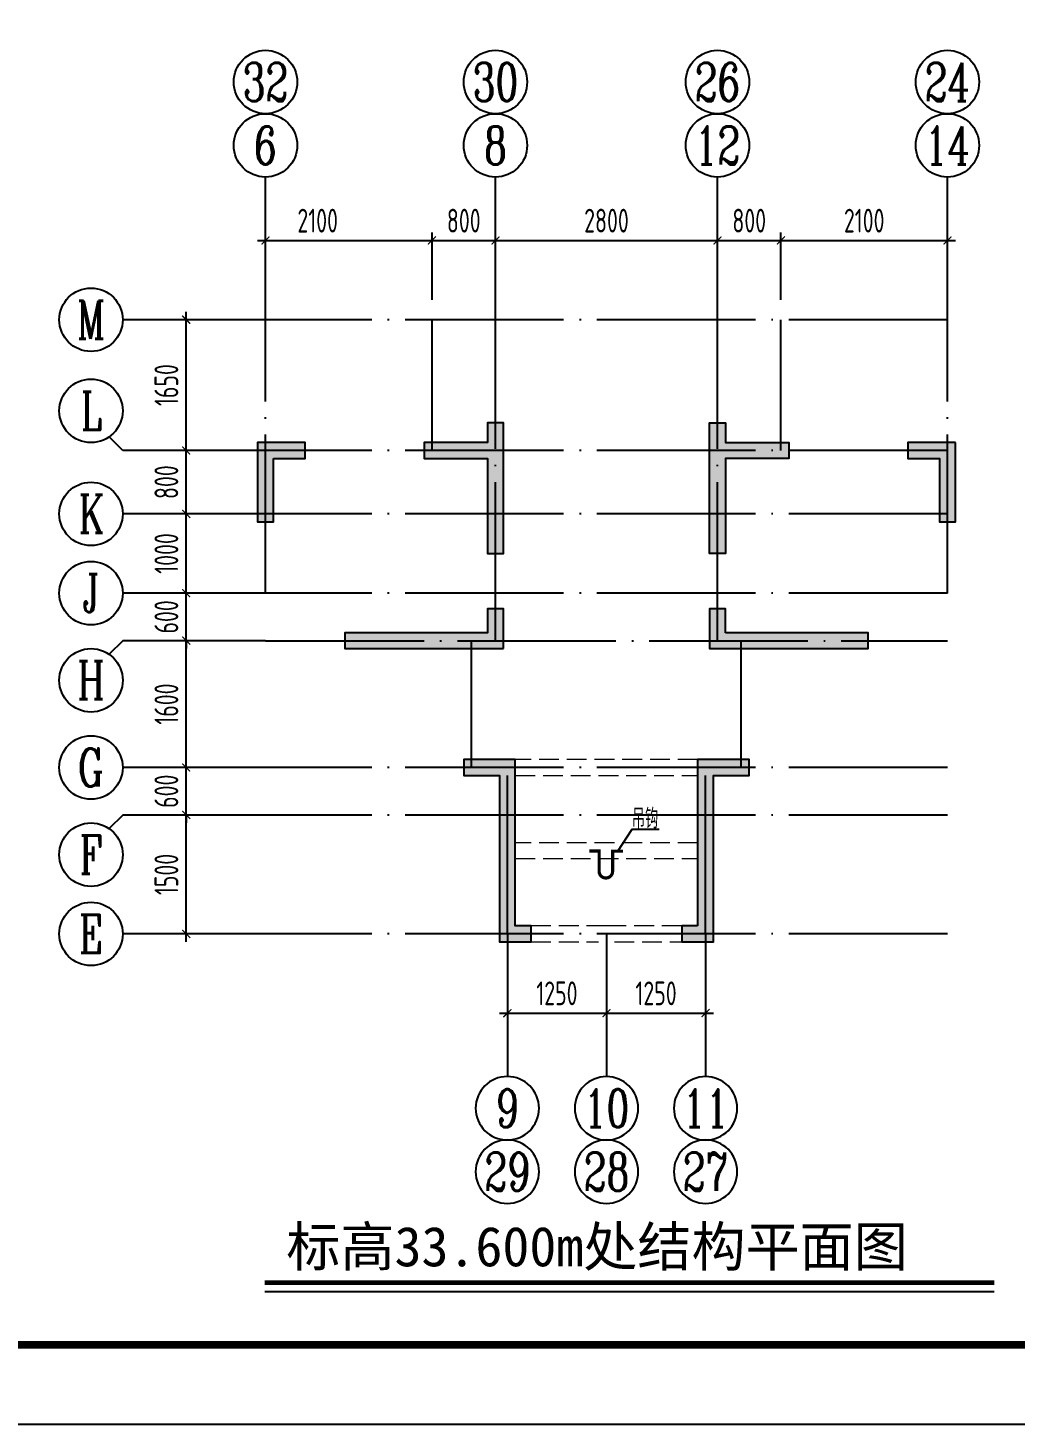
# Model space of a CAD drawing. Extents: x -668857 to 143095, y -247466 to 228182.
# Drawn here: x -168917 to -156469, y -247466 to -229849 of the extents above; entities that cross this region are included whole.
import ezdxf
from ezdxf.enums import TextEntityAlignment as Align

# ---------------------------------------------------------------- set-up
doc = ezdxf.new("R2010")
doc.units = 0
doc.header["$LTSCALE"] = 1000
doc.linetypes.add('DASH', pattern=[0.35, 0.25, -0.1])
doc.linetypes.add('DOTE', pattern=[2.42, 2, -0.2, 0.02, -0.2])
doc.layers.get('0').update_dxf_attribs({"linetype": 'CONTINUOUS'})
doc.layers.get('DEFPOINTS').update_dxf_attribs({"linetype": 'CONTINUOUS'})
for name, color, linetype in [('-TK', 7, 'CONTINUOUS'), ('A-AXIS', 1, 'CONTINUOUS'), ('A-DOTE', 10, 'DOTE'), ('AXIS_NUM', 7, 'CONTINUOUS'), ('DIM', 2, 'CONTINUOUS'), ('S-L主梁线', 4, 'DASH'), ('S-Q墙填充', 252, 'CONTINUOUS'), ('S-Q墙实线', 6, 'CONTINUOUS'), ('S-Y一般标注', 3, 'CONTINUOUS'), ('S-引出线', 40, 'CONTINUOUS'), ('S-文字', 7, 'CONTINUOUS')]:
    doc.layers.add(name, color=color, linetype=linetype)
doc.styles.add('-宋体', font='', dxfattribs={"width": 0.7, "height": 300, "bigfont": '宋体.TTF'})
doc.styles.add('TSSD_Axis', font='complex.shx', dxfattribs={"width": 0.7, "bigfont": 'hztxt.shx'})
doc.styles.add('TSSD_DIMENSION', font='Tssdeng.shx', dxfattribs={"width": 0.7, "bigfont": 'tssdchn.shx'})
doc.styles.get('-宋体').set_extended_font_data('SimSun')
doc.dimstyles.new('TSSD_100_100', dxfattribs={"dimtxt": 300, "dimasz": 100, "dimexe": 100, "dimexo": 250, "dimgap": 100, "dimtad": 1, "dimdec": 0, "dimzin": 0, "dimdsep": 46, "dimtxsty": 'TSSD_DIMENSION', "dimblk": 'ARCHTICK', "dimcen": 0, "dimdle": 100, "dimclrt": 7, "dimadec": 0, "dimazin": 0, "dimtfac": 1, "dimtdec": 0, "dimtix": 1, "dimtmove": 2, "dimatfit": 3, "dimldrblk": 'ARCHTICK', "dimfxl": 0, "dimtolj": 1, "dimtzin": 0, "dimarcsym": 0})

# ---------------------------------------------------------------- blocks, each defined once
blk = doc.blocks.new('A1')
blk.add_lwpolyline([(0, 59400), (0, 0), (84100, 0), (84100, 59400)], close=True)
at = {"const_width": 100}
blk.add_lwpolyline([(2500, 58400), (2500, 1000), (83100, 1000), (83100, 58400)], close=True, dxfattribs=at)
blk = doc.blocks.new('ts_axno')
at = {"color": 0, "linetype": 'ByBlock', "lineweight": -2}
blk.add_circle((0, 0), 0.5, dxfattribs=at)
at = {"color": 0, "linetype": 'ByBlock', "lineweight": -2, "style": 'TSSD_Axis', "width": 0.7}
blk.add_attdef('A', text='', height=0.6, dxfattribs=at).set_placement((0, 0), align=Align.MIDDLE_CENTER)
blk = doc.blocks.new('_ArchTick')
at = {"color": 0, "linetype": 'ByBlock', "const_width": 0.15}
blk.add_lwpolyline([(-0.5, -0.5), (0.5, 0.5)], dxfattribs=at)
blk = doc.blocks.new('*D201')
at = {"layer": 'DEFPOINTS', "color": 0}
for p in [(-152544, -124682), (-154644, -125682), (-152544, -125682)]:
    blk.add_point(p, dxfattribs=at)
at = {"layer": 'S-Y一般标注', "color": 0, "lineweight": -2}
for p, q in [((-154744, -124682), (-152444, -124682)), ((-154644, -125432), (-154644, -124582)), ((-152544, -125432), (-152544, -124582))]:
    blk.add_line(p, q, dxfattribs=at)
at = {"layer": 'S-Y一般标注', "color": 0, "lineweight": -2, "xscale": 100, "yscale": 100, "zscale": 100, "rotation": 180}
blk.add_blockref('_ArchTick', (-154644, -124682), dxfattribs=at)
at = {"layer": 'S-Y一般标注', "color": 0, "lineweight": -2, "xscale": 100, "yscale": 100, "zscale": 100}
blk.add_blockref('_ArchTick', (-152544, -124682), dxfattribs=at)
at = {"layer": 'S-Y一般标注', "color": 7, "insert": (-153986, -124432), "char_height": 300, "attachment_point": 5, "style": 'TSSD_DIMENSION'}
blk.add_mtext('\\A1;2100', dxfattribs=at)
blk = doc.blocks.new('*D202')
at = {"layer": 'DEFPOINTS', "color": 0}
for p in [(-148944, -124682), (-151744, -125682), (-148944, -125682)]:
    blk.add_point(p, dxfattribs=at)
at = {"layer": 'S-Y一般标注', "color": 0, "lineweight": -2}
for p, q in [((-151844, -124682), (-148844, -124682)), ((-151744, -125432), (-151744, -124582)), ((-148944, -125432), (-148944, -124582))]:
    blk.add_line(p, q, dxfattribs=at)
at = {"layer": 'S-Y一般标注', "color": 0, "lineweight": -2, "xscale": 100, "yscale": 100, "zscale": 100, "rotation": 180}
blk.add_blockref('_ArchTick', (-151744, -124682), dxfattribs=at)
at = {"layer": 'S-Y一般标注', "color": 0, "lineweight": -2, "xscale": 100, "yscale": 100, "zscale": 100}
blk.add_blockref('_ArchTick', (-148944, -124682), dxfattribs=at)
at = {"layer": 'S-Y一般标注', "color": 7, "insert": (-150344, -124432), "char_height": 300, "attachment_point": 5, "style": 'TSSD_DIMENSION'}
blk.add_mtext('\\A1;2800', dxfattribs=at)
blk = doc.blocks.new('*D203')
at = {"layer": 'DEFPOINTS', "color": 0}
for p in [(-148144, -124682), (-148944, -125682), (-148144, -125682)]:
    blk.add_point(p, dxfattribs=at)
at = {"layer": 'S-Y一般标注', "color": 0, "lineweight": -2}
for p, q in [((-149044, -124682), (-148044, -124682)), ((-148944, -125432), (-148944, -124582)), ((-148144, -125432), (-148144, -124582))]:
    blk.add_line(p, q, dxfattribs=at)
at = {"layer": 'S-Y一般标注', "color": 0, "lineweight": -2, "xscale": 100, "yscale": 100, "zscale": 100, "rotation": 180}
blk.add_blockref('_ArchTick', (-148944, -124682), dxfattribs=at)
at = {"layer": 'S-Y一般标注', "color": 0, "lineweight": -2, "xscale": 100, "yscale": 100, "zscale": 100}
blk.add_blockref('_ArchTick', (-148144, -124682), dxfattribs=at)
at = {"layer": 'S-Y一般标注', "color": 7, "insert": (-148544, -124432), "char_height": 300, "attachment_point": 5, "style": 'TSSD_DIMENSION'}
blk.add_mtext('\\A1;800', dxfattribs=at)
blk = doc.blocks.new('*D204')
at = {"layer": 'DEFPOINTS', "color": 0}
for p in [(-155644, -131932), (-154644, -131932), (-154644, -133432)]:
    blk.add_point(p, dxfattribs=at)
at = {"layer": 'S-Y一般标注', "color": 0, "lineweight": -2}
for p, q in [((-154894, -131932), (-155744, -131932)), ((-155644, -133532), (-155644, -131832)), ((-154894, -133432), (-155744, -133432))]:
    blk.add_line(p, q, dxfattribs=at)
at = {"layer": 'S-Y一般标注', "color": 0, "lineweight": -2, "xscale": 100, "yscale": 100, "zscale": 100}
for p, rotation in [((-155644, -131932), 90), ((-155644, -133432), 270)]:
    blk.add_blockref('_ArchTick', p, dxfattribs=dict(at, rotation=rotation))
at = {"layer": 'S-Y一般标注', "color": 7, "insert": (-155894, -132682), "char_height": 300, "attachment_point": 5, "rotation": 90, "style": 'TSSD_DIMENSION'}
blk.add_mtext('\\A1;1500', dxfattribs=at)
blk = doc.blocks.new('*D205')
at = {"layer": 'DEFPOINTS', "color": 0}
for p in [(-155644, -131332), (-154644, -131332), (-154644, -131932)]:
    blk.add_point(p, dxfattribs=at)
at = {"layer": 'S-Y一般标注', "color": 0, "lineweight": -2}
for p, q in [((-155644, -131332), (-155644, -131232)), ((-154894, -131332), (-155744, -131332)), ((-155644, -131932), (-155644, -131332)), ((-154894, -131932), (-155744, -131932)), ((-155644, -131932), (-155644, -132032))]:
    blk.add_line(p, q, dxfattribs=at)
at = {"layer": 'S-Y一般标注', "color": 0, "lineweight": -2, "xscale": 100, "yscale": 100, "zscale": 100}
for p, rotation in [((-155644, -131332), 270), ((-155644, -131932), 90)]:
    blk.add_blockref('_ArchTick', p, dxfattribs=dict(at, rotation=rotation))
at = {"layer": 'S-Y一般标注', "color": 7, "insert": (-155894, -131632), "char_height": 300, "attachment_point": 5, "rotation": 90, "style": 'TSSD_DIMENSION'}
blk.add_mtext('\\A1;600', dxfattribs=at)
blk = doc.blocks.new('*D206')
at = {"layer": 'DEFPOINTS', "color": 0}
for p in [(-155644, -129732), (-154644, -129732), (-154644, -131332)]:
    blk.add_point(p, dxfattribs=at)
at = {"layer": 'S-Y一般标注', "color": 0, "lineweight": -2}
for p, q in [((-155644, -131432), (-155644, -129632)), ((-154894, -129732), (-155744, -129732)), ((-154894, -131332), (-155744, -131332))]:
    blk.add_line(p, q, dxfattribs=at)
at = {"layer": 'S-Y一般标注', "color": 0, "lineweight": -2, "xscale": 100, "yscale": 100, "zscale": 100}
for p, rotation in [((-155644, -129732), 90), ((-155644, -131332), 270)]:
    blk.add_blockref('_ArchTick', p, dxfattribs=dict(at, rotation=rotation))
at = {"layer": 'S-Y一般标注', "color": 7, "insert": (-155894, -130532), "char_height": 300, "attachment_point": 5, "rotation": 90, "style": 'TSSD_DIMENSION'}
blk.add_mtext('\\A1;1600', dxfattribs=at)
blk = doc.blocks.new('*D207')
at = {"layer": 'DEFPOINTS', "color": 0}
for p in [(-155644, -129132), (-154644, -129132), (-154644, -129732)]:
    blk.add_point(p, dxfattribs=at)
at = {"layer": 'S-Y一般标注', "color": 0, "lineweight": -2}
for p, q in [((-154894, -129132), (-155744, -129132)), ((-155644, -129132), (-155644, -129032)), ((-155644, -129732), (-155644, -129132)), ((-154894, -129732), (-155744, -129732)), ((-155644, -129732), (-155644, -129832))]:
    blk.add_line(p, q, dxfattribs=at)
at = {"layer": 'S-Y一般标注', "color": 0, "lineweight": -2, "xscale": 100, "yscale": 100, "zscale": 100}
for p, rotation in [((-155644, -129132), 270), ((-155644, -129732), 90)]:
    blk.add_blockref('_ArchTick', p, dxfattribs=dict(at, rotation=rotation))
at = {"layer": 'S-Y一般标注', "color": 7, "insert": (-155894, -129432), "char_height": 300, "attachment_point": 5, "rotation": 90, "style": 'TSSD_DIMENSION'}
blk.add_mtext('\\A1;600', dxfattribs=at)
blk = doc.blocks.new('*D208')
at = {"layer": 'DEFPOINTS', "color": 0}
for p in [(-155644, -128132), (-154644, -128132), (-154644, -129132)]:
    blk.add_point(p, dxfattribs=at)
at = {"layer": 'S-Y一般标注', "color": 0, "lineweight": -2}
for p, q in [((-155644, -129232), (-155644, -128032)), ((-154894, -128132), (-155744, -128132)), ((-154894, -129132), (-155744, -129132))]:
    blk.add_line(p, q, dxfattribs=at)
at = {"layer": 'S-Y一般标注', "color": 0, "lineweight": -2, "xscale": 100, "yscale": 100, "zscale": 100}
for p, rotation in [((-155644, -128132), 90), ((-155644, -129132), 270)]:
    blk.add_blockref('_ArchTick', p, dxfattribs=dict(at, rotation=rotation))
at = {"layer": 'S-Y一般标注', "color": 7, "insert": (-155894, -128632), "char_height": 300, "attachment_point": 5, "rotation": 90, "style": 'TSSD_DIMENSION'}
blk.add_mtext('\\A1;1000', dxfattribs=at)
blk = doc.blocks.new('*D209')
at = {"layer": 'DEFPOINTS', "color": 0}
for p in [(-155644, -127332), (-154644, -127332), (-154644, -128132)]:
    blk.add_point(p, dxfattribs=at)
at = {"layer": 'S-Y一般标注', "color": 0, "lineweight": -2}
for p, q in [((-154894, -127332), (-155744, -127332)), ((-155644, -128232), (-155644, -127232)), ((-154894, -128132), (-155744, -128132))]:
    blk.add_line(p, q, dxfattribs=at)
at = {"layer": 'S-Y一般标注', "color": 0, "lineweight": -2, "xscale": 100, "yscale": 100, "zscale": 100}
for p, rotation in [((-155644, -127332), 90), ((-155644, -128132), 270)]:
    blk.add_blockref('_ArchTick', p, dxfattribs=dict(at, rotation=rotation))
at = {"layer": 'S-Y一般标注', "color": 7, "insert": (-155894, -127732), "char_height": 300, "attachment_point": 5, "rotation": 90, "style": 'TSSD_DIMENSION'}
blk.add_mtext('\\A1;800', dxfattribs=at)
blk = doc.blocks.new('*D210')
at = {"layer": 'DEFPOINTS', "color": 0}
for p in [(-151744, -124682), (-152544, -125682), (-151744, -125682)]:
    blk.add_point(p, dxfattribs=at)
at = {"layer": 'S-Y一般标注', "color": 0, "lineweight": -2}
for p, q in [((-152644, -124682), (-151644, -124682)), ((-152544, -125432), (-152544, -124582)), ((-151744, -125432), (-151744, -124582))]:
    blk.add_line(p, q, dxfattribs=at)
at = {"layer": 'S-Y一般标注', "color": 0, "lineweight": -2, "xscale": 100, "yscale": 100, "zscale": 100, "rotation": 180}
blk.add_blockref('_ArchTick', (-152544, -124682), dxfattribs=at)
at = {"layer": 'S-Y一般标注', "color": 0, "lineweight": -2, "xscale": 100, "yscale": 100, "zscale": 100}
blk.add_blockref('_ArchTick', (-151744, -124682), dxfattribs=at)
at = {"layer": 'S-Y一般标注', "color": 7, "insert": (-152144, -124432), "char_height": 300, "attachment_point": 5, "style": 'TSSD_DIMENSION'}
blk.add_mtext('\\A1;800', dxfattribs=at)
blk = doc.blocks.new('*D211')
at = {"layer": 'DEFPOINTS', "color": 0}
for p in [(-146044, -124682), (-148144, -125682), (-146044, -125682)]:
    blk.add_point(p, dxfattribs=at)
at = {"layer": 'S-Y一般标注', "color": 0, "lineweight": -2}
for p, q in [((-148244, -124682), (-145944, -124682)), ((-148144, -125432), (-148144, -124582)), ((-146044, -125432), (-146044, -124582))]:
    blk.add_line(p, q, dxfattribs=at)
at = {"layer": 'S-Y一般标注', "color": 0, "lineweight": -2, "xscale": 100, "yscale": 100, "zscale": 100, "rotation": 180}
blk.add_blockref('_ArchTick', (-148144, -124682), dxfattribs=at)
at = {"layer": 'S-Y一般标注', "color": 0, "lineweight": -2, "xscale": 100, "yscale": 100, "zscale": 100}
blk.add_blockref('_ArchTick', (-146044, -124682), dxfattribs=at)
at = {"layer": 'S-Y一般标注', "color": 7, "insert": (-147094, -124432), "char_height": 300, "attachment_point": 5, "style": 'TSSD_DIMENSION'}
blk.add_mtext('\\A1;2100', dxfattribs=at)
blk = doc.blocks.new('*D212')
at = {"layer": 'DEFPOINTS', "color": 0}
for p in [(-150344, -133432), (-149094, -133432), (-149094, -134432)]:
    blk.add_point(p, dxfattribs=at)
at = {"layer": 'S-Y一般标注', "color": 0, "lineweight": -2}
for p, q in [((-150344, -133682), (-150344, -134532)), ((-149094, -133682), (-149094, -134532)), ((-150444, -134432), (-148994, -134432))]:
    blk.add_line(p, q, dxfattribs=at)
at = {"layer": 'S-Y一般标注', "color": 0, "lineweight": -2, "xscale": 100, "yscale": 100, "zscale": 100, "rotation": 180}
blk.add_blockref('_ArchTick', (-150344, -134432), dxfattribs=at)
at = {"layer": 'S-Y一般标注', "color": 0, "lineweight": -2, "xscale": 100, "yscale": 100, "zscale": 100}
blk.add_blockref('_ArchTick', (-149094, -134432), dxfattribs=at)
at = {"layer": 'S-Y一般标注', "color": 7, "insert": (-149719, -134182), "char_height": 300, "attachment_point": 5, "style": 'TSSD_DIMENSION'}
blk.add_mtext('\\A1;1250', dxfattribs=at)
blk = doc.blocks.new('*D213')
at = {"layer": 'DEFPOINTS', "color": 0}
for p in [(-151594, -133432), (-150344, -133432), (-150344, -134432)]:
    blk.add_point(p, dxfattribs=at)
at = {"layer": 'S-Y一般标注', "color": 0, "lineweight": -2}
for p, q in [((-151594, -133682), (-151594, -134532)), ((-150344, -133682), (-150344, -134532)), ((-151694, -134432), (-150244, -134432))]:
    blk.add_line(p, q, dxfattribs=at)
at = {"layer": 'S-Y一般标注', "color": 0, "lineweight": -2, "xscale": 100, "yscale": 100, "zscale": 100, "rotation": 180}
blk.add_blockref('_ArchTick', (-151594, -134432), dxfattribs=at)
at = {"layer": 'S-Y一般标注', "color": 0, "lineweight": -2, "xscale": 100, "yscale": 100, "zscale": 100}
blk.add_blockref('_ArchTick', (-150344, -134432), dxfattribs=at)
at = {"layer": 'S-Y一般标注', "color": 7, "insert": (-150969, -134182), "char_height": 300, "attachment_point": 5, "style": 'TSSD_DIMENSION'}
blk.add_mtext('\\A1;1250', dxfattribs=at)
blk = doc.blocks.new('*D214')
at = {"layer": 'DEFPOINTS', "color": 0}
for p in [(-155644, -125682), (-154644, -125682), (-154644, -127332)]:
    blk.add_point(p, dxfattribs=at)
at = {"layer": 'S-Y一般标注', "color": 0, "lineweight": -2}
for p, q in [((-155644, -127432), (-155644, -125582)), ((-154894, -125682), (-155744, -125682)), ((-154894, -127332), (-155744, -127332))]:
    blk.add_line(p, q, dxfattribs=at)
at = {"layer": 'S-Y一般标注', "color": 0, "lineweight": -2, "xscale": 100, "yscale": 100, "zscale": 100}
for p, rotation in [((-155644, -125682), 90), ((-155644, -127332), 270)]:
    blk.add_blockref('_ArchTick', p, dxfattribs=dict(at, rotation=rotation))
at = {"layer": 'S-Y一般标注', "color": 7, "insert": (-155894, -126507), "char_height": 300, "attachment_point": 5, "rotation": 90, "style": 'TSSD_DIMENSION'}
blk.add_mtext('\\A1;1650', dxfattribs=at)
blk = doc.blocks.new('20210810.07093444')
at = {"layer": 'S-Q墙填充'}
h = blk.add_hatch(color=252, dxfattribs=at)
h.dxf.hatch_style = 1
h.paths.add_polyline_path([(5600, 10612.7), (5600, 10962.7), (5400, 10962.7), (5400, 10712.7), (4599.9, 10712.7), (4599.9, 10512.7), (5400, 10512.7), (5400, 9312.7), (5600, 9312.7)])
h = blk.add_hatch(color=252, dxfattribs=at)
h.dxf.hatch_style = 1
h.paths.add_polyline_path([(8200, 10612.7), (8200, 10962.7), (8400, 10962.7), (8400, 10712.7), (9199.6, 10712.7), (9199.6, 10512.7), (8400, 10512.7), (8400, 9312.7), (8200, 9312.7)])
h = blk.add_hatch(color=252, dxfattribs=at)
h.dxf.hatch_style = 1
h.paths.add_polyline_path([(2700, 10512.7), (3099.9, 10512.7), (3099.9, 10712.7), (2500, 10712.7), (2500, 9712.7), (2700, 9712.7)])
h = blk.add_hatch(color=252, dxfattribs=at)
h.dxf.hatch_style = 1
h.paths.add_polyline_path([(11300, 10712.7), (10700.1, 10712.7), (10700.1, 10512.7), (11100, 10512.7), (11100, 9712.7), (11300, 9712.7)])
h = blk.add_hatch(color=252, dxfattribs=at)
h.dxf.hatch_style = 1
h.paths.add_polyline_path([(5600, 8112.9), (5600, 8612.9), (5400, 8612.9), (5400, 8312.9), (5199.9, 8312.9), (3600, 8312.9), (3600, 8112.9), (5199.9, 8112.9)])
h = blk.add_hatch(color=252, dxfattribs=at)
h.dxf.hatch_style = 1
h.paths.add_polyline_path([(8400, 8312.9), (8400, 8612.9), (8200, 8612.9), (8200, 8112.9), (8599.9, 8112.9), (10200, 8112.9), (10200, 8312.9), (8599.9, 8312.9)])
h = blk.add_hatch(color=252, dxfattribs=at)
h.dxf.hatch_style = 1
h.paths.add_polyline_path([(5750, 6712.7), (5099.9, 6712.7), (5099.9, 6512.7), (5550, 6512.7), (5550, 4412.7), (5950, 4412.7), (5950, 4612.7), (5750, 4612.7)])
h = blk.add_hatch(color=252, dxfattribs=at)
h.dxf.hatch_style = 1
h.paths.add_polyline_path([(8050, 4612.7), (7850, 4612.7), (7850, 4412.7), (8250, 4412.7), (8250, 6512.7), (8699.9, 6512.7), (8699.9, 6712.7), (8050, 6712.7)])
at = {"layer": 'A-AXIS'}
for p, q in [((2600, 12262.7), (2600, 14062.7)), ((5500, 12262.7), (5500, 14062.7)), ((8300, 12262.7), (8300, 14062.7)), ((11200, 12262.7), (11200, 14062.7)), ((2600, 12262.7), (800, 12262.7)), ((800, 10612.7), (628.4, 10784.3)), ((2600, 10612.7), (800, 10612.7)), ((2600, 9812.7), (800, 9812.7)), ((2600, 8812.7), (800, 8812.7)), ((800, 8212.9), (628.4, 8041.3)), ((2600, 8212.9), (800, 8212.9)), ((2600, 6612.7), (800, 6612.7)), ((800, 6012.7), (628.4, 5841.1)), ((2600, 6012.7), (800, 6012.7)), ((2600, 4512.7), (800, 4512.7)), ((5650, 4512.7), (5650, 2712.7)), ((6900, 4512.6), (6900, 2712.6)), ((8150, 4512.6), (8150, 2712.6))]:
    blk.add_line(p, q, dxfattribs=at)
at = {"layer": 'A-DOTE'}
for p, q in [((2600, 8812.7), (2600, 12262.7)), ((11200, 12262.7), (2600, 12262.7)), ((4700, 10612.7), (4700, 12262.7)), ((5500, 8212.9), (5500, 12262.7)), ((8300, 8212.9), (8300, 12262.7)), ((9100, 10612.7), (9100, 12262.7)), ((11200, 8812.7), (11200, 12262.7)), ((11200, 10612.7), (2600, 10612.7)), ((11200, 9812.7), (2600, 9812.7)), ((11200, 8812.7), (2600, 8812.7)), ((2600, 8212.9), (11200, 8212.9)), ((5200, 6612.7), (5200, 8212.7)), ((8600, 6612.7), (8600, 8212.7)), ((11200, 6612.7), (2600, 6612.7)), ((5650, 4512.7), (5650, 6612.7)), ((8150, 4512.7), (8150, 6612.7)), ((11200, 6012.7), (2600, 6012.7)), ((11200, 4512.7), (2600, 4512.7)), ((6900, 4512.7), (6900, 4512.7))]:
    blk.add_line(p, q, dxfattribs=at)
at = {"layer": 'DIM', "const_width": 40}
blk.add_lwpolyline([(7109.2, 5556.9), (6977.5, 5556.9), (6977.5, 5303.1, -1), (6807.3, 5303.1), (6807.3, 5558.1), (6682.8, 5558.1)], format="xyb", dxfattribs=at)
at = {"layer": 'S-L主梁线', "linetype": 'DASH', "lineweight": 18}
for p, q in [((8050, 6712.7), (5750, 6712.7)), ((5750, 6512.7), (8050, 6512.7)), ((8050, 5662.7), (5750, 5662.7)), ((5750, 5462.7), (8050, 5462.7)), ((5950, 4412.7), (6800, 4412.7)), ((7000, 4412.7), (7850, 4412.7))]:
    blk.add_line(p, q, dxfattribs=at)
at = {"layer": 'S-L主梁线', "linetype": 'ByBlock', "lineweight": 18}
for p, q in [((6900, 4612.7), (5950, 4612.7)), ((7850, 4612.7), (6900, 4612.7))]:
    blk.add_line(p, q, dxfattribs=at)
at = {"layer": 'S-Q墙实线'}
for points in [[(5600, 10612.7), (5600, 10962.7), (5400, 10962.7), (5400, 10712.7), (4599.9, 10712.7), (4599.9, 10512.7), (5400, 10512.7), (5400, 9312.7), (5600, 9312.7), (5600, 10612.7)], [(8200, 10612.7), (8200, 10962.7), (8400, 10962.7), (8400, 10712.7), (9199.6, 10712.7), (9199.6, 10512.7), (8400, 10512.7), (8400, 9312.7), (8200, 9312.7), (8200, 10612.7)]]:
    blk.add_lwpolyline(points, dxfattribs=at)
for points in [[(2700, 10512.7), (3099.9, 10512.7), (3099.9, 10712.7), (2500, 10712.7), (2500, 9712.7), (2700, 9712.7)], [(11300, 10712.7), (10700.1, 10712.7), (10700.1, 10512.7), (11100, 10512.7), (11100, 9712.7), (11300, 9712.7)], [(5600, 8112.9), (5600, 8612.9), (5400, 8612.9), (5400, 8312.9), (5199.9, 8312.9), (3600, 8312.9), (3600, 8112.9), (5199.9, 8112.9)], [(8400, 8312.9), (8400, 8612.9), (8200, 8612.9), (8200, 8112.9), (8599.9, 8112.9), (10200, 8112.9), (10200, 8312.9), (8599.9, 8312.9)], [(5750, 6712.7), (5099.9, 6712.7), (5099.9, 6512.7), (5550, 6512.7), (5550, 4412.7), (5950, 4412.7), (5950, 4612.7), (5750, 4612.7)], [(8050, 4612.7), (7850, 4612.7), (7850, 4412.7), (8250, 4412.7), (8250, 6512.7), (8699.9, 6512.7), (8699.9, 6712.7), (8050, 6712.7)]]:
    blk.add_lwpolyline(points, close=True, dxfattribs=at)
at = {"layer": 'S-引出线'}
blk.add_lwpolyline([(7043.4, 5556.9), (7224.8, 5836.1), (7562.9, 5836.1)], dxfattribs=at)
at = {"layer": 'S-引出线', "color": 3, "const_width": 56}
blk.add_lwpolyline([(2590.7, 112), (11789.3, 112)], dxfattribs=at)
at = {"layer": 'S-引出线', "color": 3}
blk.add_lwpolyline([(2590.7, 0), (11789.3, 0)], dxfattribs=at)
at = {"layer": 'A-AXIS'}
ref = blk.add_blockref('ts_axno', (2600, 15262.7), dxfattribs=dict(at, xscale=800, yscale=800, zscale=800))
ref.add_attrib('5', '32', dxfattribs={"layer": 'AXIS_NUM', "height": 480, "style": 'TSSD_Axis', "width": 0.7}).set_placement((2600, 15262.7), align=Align.MIDDLE_CENTER)
ref = blk.add_blockref('ts_axno', (5500, 15262.7), dxfattribs=dict(at, xscale=800, yscale=800, zscale=800))
ref.add_attrib('6', '30', dxfattribs={"layer": 'AXIS_NUM', "height": 480, "style": 'TSSD_Axis', "width": 0.7}).set_placement((5500, 15262.7), align=Align.MIDDLE_CENTER)
ref = blk.add_blockref('ts_axno', (8300, 15262.7), dxfattribs=dict(at, xscale=800, yscale=800, zscale=800))
ref.add_attrib('7', '26', dxfattribs={"layer": 'AXIS_NUM', "height": 480, "style": 'TSSD_Axis', "width": 0.7}).set_placement((8300, 15262.7), align=Align.MIDDLE_CENTER)
ref = blk.add_blockref('ts_axno', (11200, 15262.7), dxfattribs=dict(at, xscale=800, yscale=800, zscale=800))
ref.add_attrib('8', '24', dxfattribs={"layer": 'AXIS_NUM', "height": 480, "style": 'TSSD_Axis', "width": 0.7}).set_placement((11200, 15262.7), align=Align.MIDDLE_CENTER)
ref = blk.add_blockref('ts_axno', (2600, 14462.7), dxfattribs=dict(at, xscale=800, yscale=800, zscale=800))
ref.add_attrib('5', '6', dxfattribs={"layer": 'AXIS_NUM', "height": 480, "style": 'TSSD_Axis', "width": 0.7}).set_placement((2600, 14462.7), align=Align.MIDDLE_CENTER)
ref = blk.add_blockref('ts_axno', (5500, 14462.7), dxfattribs=dict(at, xscale=800, yscale=800, zscale=800))
ref.add_attrib('6', '8', dxfattribs={"layer": 'AXIS_NUM', "height": 480, "style": 'TSSD_Axis', "width": 0.7}).set_placement((5500, 14462.7), align=Align.MIDDLE_CENTER)
ref = blk.add_blockref('ts_axno', (8300, 14462.7), dxfattribs=dict(at, xscale=800, yscale=800, zscale=800))
ref.add_attrib('7', '12', dxfattribs={"layer": 'AXIS_NUM', "height": 480, "style": 'TSSD_Axis', "width": 0.7}).set_placement((8300, 14462.7), align=Align.MIDDLE_CENTER)
ref = blk.add_blockref('ts_axno', (11200, 14462.7), dxfattribs=dict(at, xscale=800, yscale=800, zscale=800))
ref.add_attrib('8', '14', dxfattribs={"layer": 'AXIS_NUM', "height": 480, "style": 'TSSD_Axis', "width": 0.7}).set_placement((11200, 14462.7), align=Align.MIDDLE_CENTER)
ref = blk.add_blockref('ts_axno', (400, 12262.7), dxfattribs=dict(at, xscale=800, yscale=800, zscale=800))
ref.add_attrib('G', 'M', dxfattribs={"layer": 'AXIS_NUM', "height": 480, "style": 'TSSD_Axis', "width": 0.7}).set_placement((400, 12262.7), align=Align.MIDDLE_CENTER)
ref = blk.add_blockref('ts_axno', (400, 11112.7), dxfattribs=dict(at, xscale=800, yscale=800, zscale=800))
ref.add_attrib('G', 'L', dxfattribs={"layer": 'AXIS_NUM', "height": 480, "style": 'TSSD_Axis', "width": 0.7}).set_placement((400, 11112.7), align=Align.MIDDLE_CENTER)
ref = blk.add_blockref('ts_axno', (400, 9812.7), dxfattribs=dict(at, xscale=800, yscale=800, zscale=800))
ref.add_attrib('G', 'K', dxfattribs={"layer": 'AXIS_NUM', "height": 480, "style": 'TSSD_Axis', "width": 0.7}).set_placement((400, 9812.7), align=Align.MIDDLE_CENTER)
ref = blk.add_blockref('ts_axno', (400, 8812.7), dxfattribs=dict(at, xscale=800, yscale=800, zscale=800))
ref.add_attrib('G', 'J', dxfattribs={"layer": 'AXIS_NUM', "height": 480, "style": 'TSSD_Axis', "width": 0.7}).set_placement((400, 8812.7), align=Align.MIDDLE_CENTER)
ref = blk.add_blockref('ts_axno', (400, 7712.9), dxfattribs=dict(at, xscale=800, yscale=800, zscale=800))
ref.add_attrib('C', 'H', dxfattribs={"layer": 'AXIS_NUM', "height": 480, "style": 'TSSD_Axis', "width": 0.7}).set_placement((400, 7712.9), align=Align.MIDDLE_CENTER)
ref = blk.add_blockref('ts_axno', (400, 6612.7), dxfattribs=dict(at, xscale=800, yscale=800, zscale=800))
ref.add_attrib('D', 'G', dxfattribs={"layer": 'AXIS_NUM', "height": 480, "style": 'TSSD_Axis', "width": 0.7}).set_placement((400, 6612.7), align=Align.MIDDLE_CENTER)
ref = blk.add_blockref('ts_axno', (400, 5512.7), dxfattribs=dict(at, xscale=800, yscale=800, zscale=800))
ref.add_attrib('C', 'F', dxfattribs={"layer": 'AXIS_NUM', "height": 480, "style": 'TSSD_Axis', "width": 0.7}).set_placement((400, 5512.7), align=Align.MIDDLE_CENTER)
ref = blk.add_blockref('ts_axno', (400, 4512.7), dxfattribs=dict(at, xscale=800, yscale=800, zscale=800))
ref.add_attrib('B', 'E', dxfattribs={"layer": 'AXIS_NUM', "height": 480, "style": 'TSSD_Axis', "width": 0.7}).set_placement((400, 4512.7), align=Align.MIDDLE_CENTER)
ref = blk.add_blockref('ts_axno', (5650, 2312.7), dxfattribs=dict(at, xscale=-800, yscale=800, zscale=800, rotation=180))
ref.add_attrib('8', '9', dxfattribs={"layer": 'AXIS_NUM', "height": 480, "style": 'TSSD_Axis', "width": 0.7}).set_placement((5650, 2312.7), align=Align.MIDDLE_CENTER)
ref = blk.add_blockref('ts_axno', (6900, 2312.6), dxfattribs=dict(at, xscale=-800, yscale=800, zscale=800, rotation=180))
ref.add_attrib('8', '10', dxfattribs={"layer": 'AXIS_NUM', "height": 480, "style": 'TSSD_Axis', "width": 0.7}).set_placement((6900, 2312.6), align=Align.MIDDLE_CENTER)
ref = blk.add_blockref('ts_axno', (8150, 2312.6), dxfattribs=dict(at, xscale=-800, yscale=800, zscale=800, rotation=180))
ref.add_attrib('8', '11', dxfattribs={"layer": 'AXIS_NUM', "height": 480, "style": 'TSSD_Axis', "width": 0.7}).set_placement((8150, 2312.6), align=Align.MIDDLE_CENTER)
ref = blk.add_blockref('ts_axno', (5650, 1512.7), dxfattribs=dict(at, xscale=-800, yscale=800, zscale=800, rotation=180))
ref.add_attrib('8', '29', dxfattribs={"layer": 'AXIS_NUM', "height": 480, "style": 'TSSD_Axis', "width": 0.7}).set_placement((5650, 1512.7), align=Align.MIDDLE_CENTER)
ref = blk.add_blockref('ts_axno', (6900, 1512.6), dxfattribs=dict(at, xscale=-800, yscale=800, zscale=800, rotation=180))
ref.add_attrib('8', '28', dxfattribs={"layer": 'AXIS_NUM', "height": 480, "style": 'TSSD_Axis', "width": 0.7}).set_placement((6900, 1512.6), align=Align.MIDDLE_CENTER)
ref = blk.add_blockref('ts_axno', (8150, 1512.6), dxfattribs=dict(at, xscale=-800, yscale=800, zscale=800, rotation=180))
ref.add_attrib('8', '27', dxfattribs={"layer": 'AXIS_NUM', "height": 480, "style": 'TSSD_Axis', "width": 0.7}).set_placement((8150, 1512.6), align=Align.MIDDLE_CENTER)
at = {"layer": 'S-文字', "style": 'TSSD_DIMENSION', "width": 0.7}
blk.add_text('吊钩', height=250, dxfattribs=at).set_placement((7220.7, 5842.5, 0))
at = {"layer": 'S-文字', "style": '-宋体'}
blk.add_text('标高33.600m处结构平面图', height=500, dxfattribs=at).set_placement((2863.2, 318.5))
at = {"layer": 'S-Y一般标注'}
dim = blk.add_linear_dim(base=(4700, 13262.7), p1=(2600, 12262.7), p2=(4700, 12262.7), dimstyle='TSSD_100_100', dxfattribs=at)
dim.commit()
dim.dimension.update_dxf_attribs({"geometry": '*D201', "text_midpoint": (3258.1, 13512.7), "dimtype": 128, "insert": (157244.3, 137945)})
for base, p1, p2, picture, middle in [((5500, 13262.7), (4700, 12262.7), (5500, 12262.7), '*D210', (5100, 13512.7)), ((8300, 13262.7), (5500, 12262.7), (8300, 12262.7), '*D202', (6900, 13512.7)), ((9100, 13262.7), (8300, 12262.7), (9100, 12262.7), '*D203', (8700, 13512.7)), ((11200, 13262.7), (9100, 12262.7), (11200, 12262.7), '*D211', (10150, 13512.7)), ((6900, 3512.6), (5650, 4512.6), (6900, 4512.6), '*D213', (6275, 3762.6)), ((8150, 3512.6), (6900, 4512.6), (8150, 4512.6), '*D212', (7525, 3762.6))]:
    dim = blk.add_linear_dim(base=base, p1=p1, p2=p2, dimstyle='TSSD_100_100', dxfattribs=at)
    dim.commit()
    dim.dimension.update_dxf_attribs({"geometry": picture, "text_midpoint": middle, "insert": (157244.3, 137945)})
for base, p1, p2, picture, middle in [((1600, 12262.7), (2600, 10612.7), (2600, 12262.7), '*D214', (1350, 11437.7)), ((1600, 10612.7), (2600, 9812.7), (2600, 10612.7), '*D209', (1350, 10212.7)), ((1600, 9812.7), (2600, 8812.7), (2600, 9812.7), '*D208', (1350, 9312.7)), ((1600, 8812.7), (2600, 8212.9), (2600, 8812.7), '*D207', (1350, 8512.8)), ((1600, 8212.9), (2600, 6612.7), (2600, 8212.9), '*D206', (1350, 7412.8)), ((1600, 6612.7), (2600, 6012.7), (2600, 6612.7), '*D205', (1350, 6312.7)), ((1600, 6012.7), (2600, 4512.7), (2600, 6012.7), '*D204', (1350, 5262.7))]:
    dim = blk.add_linear_dim(base=base, p1=p1, p2=p2, angle=90, dimstyle='TSSD_100_100', dxfattribs=at)
    dim.commit()
    dim.dimension.update_dxf_attribs({"geometry": picture, "text_midpoint": middle, "insert": (157244.3, 137945)})

msp = doc.modelspace()

# ---------------------------------------------------------------- block references
at = {"layer": '-TK'}
msp.add_blockref('A1', (-229464.73, -247465.57), dxfattribs=at)
at = {"layer": 'S-L主梁线'}
msp.add_blockref('20210810.07093444', (-168521.69, -245793.33), dxfattribs=at)

doc.saveas('drawing.dxf')
